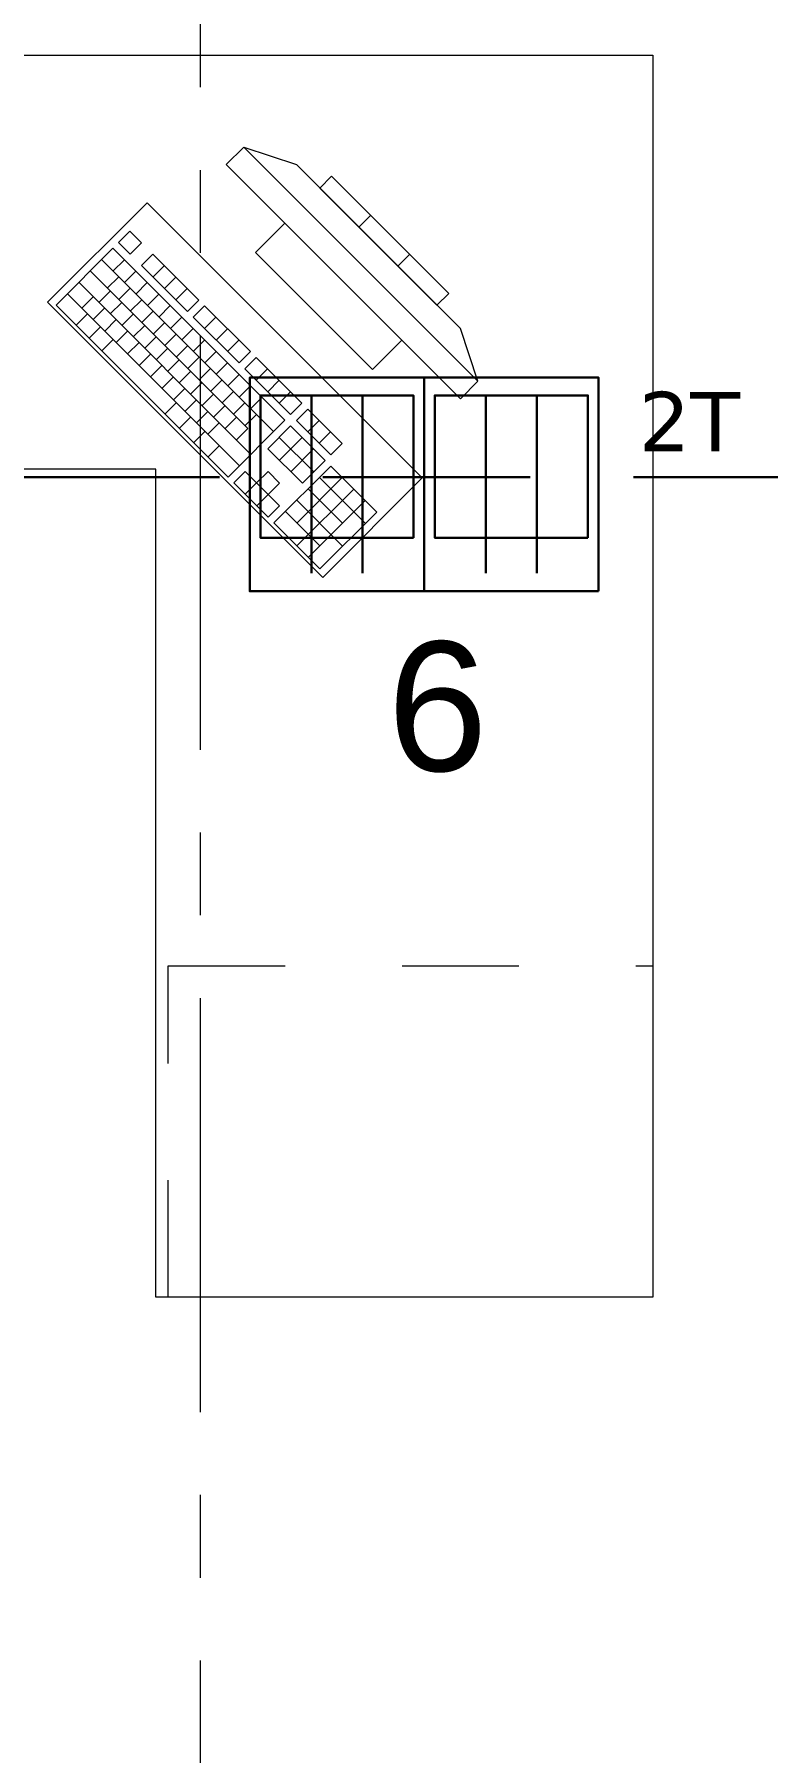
# Model space of a CAD drawing. Header units: inches. Extents: x -19 to 5698, y -728 to 92.
# Drawn here: x 131.342 to 132.228, y 37.3 to 39.375 of the extents above; entities that cross this region are included whole.
import ezdxf

# ---------------------------------------------------------------- set-up
doc = ezdxf.new("R2010")
doc.units = ezdxf.units.IN
doc.header["$MEASUREMENT"] = 0
for name, pattern in [('HIDDEN', [0.375, 0.25, -0.125]), ('Punto & Raya', [0.65, 0.5, -0.075, 0, -0.075]), ('Rayas', [0.282222, 0.141111, -0.141111])]:
    doc.linetypes.add(name, pattern=pattern)
doc.layers.get('0').update_dxf_attribs({"color": 61})
doc.layers.add('00 conduct tomacorr', color=120, linetype='HIDDEN', lineweight=30)
doc.layers.add('00 IE LUZ EMERGENCIA', color=253, linetype='Continuous', lineweight=0)
doc.layers.add('Interior - Mobiliario', color=7, linetype='Continuous')
doc.layers.add('Marcador - Secciones', color=7, linetype='Continuous')
doc.styles.add('Annotative', font='arial.ttf')

# ---------------------------------------------------------------- blocks, each defined once
blk = doc.blocks.new('CAJA POP UP 6 MODULOS')
at = {"layer": '00 conduct tomacorr', "linetype": 'Continuous'}
for p, q in [((-0.095, -0.165), (-0.095, -0.0151)), ((-0.052, -0.165), (-0.052, -0.0151)), ((0.052, -0.165), (0.052, -0.0151)), ((0.095, -0.165), (0.095, -0.0151)), ((0, -0.165), (0, -0.18))]:
    blk.add_line(p, q, dxfattribs=at)
for points in [[(-0.147, 0), (0.147, 0), (0.147, -0.18), (-0.147, -0.18)], [(0, 0), (0.147, 0), (0.147, -0.18), (0, -0.18)]]:
    blk.add_lwpolyline(points, close=True, dxfattribs=at)
for points in [[(-0.138, -0.045), (-0.009, -0.045), (-0.009, -0.165), (-0.138, -0.165), (-0.138, -0.045)], [(0.009, -0.045), (0.138, -0.045), (0.138, -0.165), (0.009, -0.165), (0.009, -0.045)]]:
    blk.add_lwpolyline(points, dxfattribs=at)
at = {"color": 1, "insert": (-0.1807, -0.168), "char_height": 0.05, "attachment_point": 1, "rotation": 180}
blk.add_mtext_dynamic_manual_height_columns('{\\fVerdana|b0|i0|c0|p34;2T}', width=0.000481, gutter_width=0.1561, heights=[0], dxfattribs=at)

msp = doc.modelspace()

# ---------------------------------------------------------------- linework, layer by layer
at = {"layer": '00 conduct tomacorr'}
msp.add_line((138.6907, 38.8403), (127.8997, 38.8403, 0.0003), dxfattribs=at)
at = {"layer": 'Interior - Mobiliario', "color": 175, "linetype": 'Continuous', "lineweight": 13}
for p, q in [((131.5951, 39.2389), (131.5739, 39.2177)), ((131.8779, 38.9561), (131.5951, 39.2389)), ((131.5951, 39.2389), (131.6587, 39.2177)), ((131.5739, 39.2177), (131.8567, 38.9349)), ((131.6587, 39.2177), (131.8567, 39.0197)), ((131.7011, 39.2036), (131.687, 39.1894)), ((131.8426, 39.0621), (131.7011, 39.2036)), ((131.687, 39.1894), (131.8284, 39.048)), ((131.4577, 39.1372), (131.444, 39.1235)), ((131.4715, 39.1233), (131.4577, 39.1372)), ((131.6446, 39.147), (131.6092, 39.1116)), ((131.786, 39.0056), (131.6446, 39.147)), ((131.7341, 39.1423), (131.7483, 39.1564)), ((131.4371, 39.1166), (131.3685, 39.048)), ((131.6448, 38.9089), (131.4371, 39.1166)), ((131.444, 39.1235), (131.4578, 39.1096)), ((131.4578, 39.1096), (131.4715, 39.1233)), ((131.4234, 39.1029), (131.6311, 38.8952)), ((131.4372, 39.089), (131.451, 39.1028)), ((131.4854, 39.1095), (131.4717, 39.0958)), ((131.4717, 39.0958), (131.527, 39.0404)), ((131.5408, 39.0541), (131.4854, 39.1095)), ((131.4855, 39.0819), (131.4992, 39.0956)), ((131.6092, 39.1116), (131.7506, 38.9702)), ((131.7813, 39.0951), (131.7954, 39.1093)), ((131.396, 39.0755), (131.6037, 38.8677)), ((131.4097, 39.0892), (131.6001, 38.8988)), ((131.4304, 39.0684), (131.4442, 39.0821)), ((131.4511, 39.0752), (131.4648, 39.0889)), ((131.4649, 39.0613), (131.4786, 39.0751)), ((131.4994, 39.0681), (131.5131, 39.0818)), ((131.3822, 39.0617), (131.59, 38.854)), ((131.3996, 39.0444), (131.4133, 39.0581)), ((131.4202, 39.0512), (131.4339, 39.0649)), ((131.4443, 39.0546), (131.458, 39.0683)), ((131.4581, 39.0407), (131.4719, 39.0544)), ((131.4788, 39.0475), (131.4925, 39.0612)), ((131.5132, 39.0542), (131.5269, 39.0679)), ((131.527, 39.0404), (131.5408, 39.0541)), ((131.8284, 39.048), (131.8426, 39.0621)), ((131.3685, 39.048), (131.5762, 38.8403)), ((131.3928, 39.0238), (131.4065, 39.0375)), ((131.4134, 39.0306), (131.4271, 39.0443)), ((131.434, 39.0374), (131.4478, 39.0511)), ((131.4479, 39.0235), (131.4616, 39.0372)), ((131.472, 39.0269), (131.4857, 39.0406)), ((131.4926, 39.0336), (131.5063, 39.0474)), ((131.5065, 39.0198), (131.5202, 39.0335)), ((131.5477, 39.0472), (131.534, 39.0334)), ((131.534, 39.0334), (131.5894, 38.9781)), ((131.6031, 38.9918), (131.5477, 39.0472)), ((131.5478, 39.0196), (131.5615, 39.0333)), ((131.4083, 39.0082), (131.4221, 39.0219)), ((131.4273, 39.0167), (131.441, 39.0305)), ((131.4411, 39.0029), (131.4548, 39.0166)), ((131.4617, 39.0097), (131.4755, 39.0234)), ((131.4858, 39.013), (131.4996, 39.0267)), ((131.4997, 38.9992), (131.5134, 39.0129)), ((131.5203, 39.006), (131.534, 39.0197)), ((131.5617, 39.0058), (131.5754, 39.0195)), ((131.8779, 38.9561), (131.8567, 39.0197)), ((131.4239, 38.9926), (131.4376, 39.0064)), ((131.4549, 38.989), (131.4687, 39.0028)), ((131.4756, 38.9958), (131.4893, 39.0095)), ((131.4894, 38.982), (131.5031, 38.9957)), ((131.5135, 38.9853), (131.5272, 38.999)), ((131.5342, 38.9921), (131.5479, 39.0058)), ((131.548, 38.9783), (131.5617, 38.992)), ((131.5755, 38.9919), (131.5892, 39.0056)), ((131.5894, 38.9781), (131.6031, 38.9918)), ((131.7506, 38.9702), (131.786, 39.0056)), ((131.4688, 38.9752), (131.4825, 38.9889)), ((131.4826, 38.9613), (131.4964, 38.9751)), ((131.5033, 38.9681), (131.517, 38.9819)), ((131.5274, 38.9715), (131.5411, 38.9852)), ((131.5412, 38.9576), (131.5549, 38.9713)), ((131.5619, 38.9644), (131.5756, 38.9781)), ((131.61, 38.9848), (131.5963, 38.9711)), ((131.5963, 38.9711), (131.6517, 38.9157)), ((131.6654, 38.9295), (131.61, 38.9848)), ((131.6101, 38.9573), (131.6238, 38.971)), ((131.4965, 38.9475), (131.5102, 38.9612)), ((131.5171, 38.9543), (131.5308, 38.968)), ((131.531, 38.9404), (131.5447, 38.9542)), ((131.5551, 38.9438), (131.5688, 38.9575)), ((131.5757, 38.9506), (131.5894, 38.9643)), ((131.5896, 38.9367), (131.6033, 38.9504)), ((131.624, 38.9434), (131.6377, 38.9572)), ((131.8567, 38.9349), (131.8779, 38.9561)), ((131.5001, 38.9165), (131.5138, 38.9302)), ((131.5103, 38.9337), (131.5241, 38.9474)), ((131.5242, 38.9198), (131.5379, 38.9335)), ((131.5448, 38.9266), (131.5585, 38.9403)), ((131.5689, 38.9299), (131.5826, 38.9436)), ((131.5828, 38.9161), (131.5965, 38.9298)), ((131.6034, 38.9229), (131.6171, 38.9366)), ((131.6378, 38.9296), (131.6515, 38.9433)), ((131.6517, 38.9157), (131.6654, 38.9295)), ((131.5174, 38.8992), (131.5311, 38.9129)), ((131.538, 38.906), (131.5517, 38.9197)), ((131.5587, 38.9127), (131.5724, 38.9265)), ((131.5725, 38.8989), (131.5862, 38.9126)), ((131.5762, 38.8403), (131.6448, 38.9089)), ((131.5966, 38.9022), (131.6103, 38.9159)), ((131.6723, 38.9225), (131.6586, 38.9088)), ((131.6586, 38.9088), (131.7001, 38.8673)), ((131.7139, 38.881), (131.6723, 38.9225)), ((131.6724, 38.895), (131.6862, 38.9087)), ((131.5347, 38.8819), (131.5484, 38.8956)), ((131.5519, 38.8921), (131.5656, 38.9058)), ((131.5864, 38.8851), (131.6001, 38.8988)), ((131.6517, 38.902), (131.6243, 38.8745)), ((131.638, 38.8882), (131.6796, 38.8467)), ((131.6382, 38.8607), (131.6656, 38.8881)), ((131.6933, 38.8604), (131.6517, 38.902)), ((131.6863, 38.8811), (131.7, 38.8948)), ((131.552, 38.8646), (131.5657, 38.8783)), ((131.6243, 38.8745), (131.6659, 38.833)), ((131.652, 38.8468), (131.6794, 38.8743)), ((131.7001, 38.8673), (131.7139, 38.881)), ((131.5969, 38.8471), (131.5832, 38.8334)), ((131.6107, 38.8333), (131.5969, 38.8471)), ((131.6244, 38.847), (131.6107, 38.8333)), ((131.6383, 38.8331), (131.6244, 38.847)), ((131.7002, 38.8535), (131.6316, 38.7849)), ((131.6659, 38.833), (131.6933, 38.8604)), ((131.7556, 38.7981), (131.7002, 38.8535)), ((131.5832, 38.8334), (131.6247, 38.7919)), ((131.597, 38.8195), (131.6107, 38.8333)), ((131.6107, 38.8333), (131.6246, 38.8194)), ((131.6246, 38.8194), (131.6383, 38.8331)), ((131.6592, 38.7848), (131.7141, 38.8396)), ((131.6593, 38.7572), (131.7279, 38.8258)), ((131.6728, 38.8261), (131.7143, 38.7845)), ((131.6865, 38.8398), (131.7419, 38.7844)), ((131.6109, 38.8057), (131.6246, 38.8194)), ((131.6384, 38.8056), (131.6246, 38.8194)), ((131.6247, 38.7919), (131.6384, 38.8056)), ((131.6591, 38.8124), (131.7145, 38.757)), ((131.6732, 38.7434), (131.7417, 38.812)), ((131.6316, 38.7849), (131.687, 38.7295)), ((131.6454, 38.7986), (131.6869, 38.7571)), ((131.687, 38.7295), (131.7556, 38.7981))]:
    msp.add_line(p, q, dxfattribs=at)
at = {"layer": 'Interior - Mobiliario', "color": 175, "linetype": 'Rayas', "lineweight": 13}
for p, q in [((131.504, 37.85), (131.504, 38.25)), ((131.504, 38.25), (132.089, 38.25))]:
    msp.add_line(p, q, dxfattribs=at)
at = {"layer": 'Interior - Mobiliario', "color": 175, "linetype": 'Continuous', "lineweight": 13, "flags": 128}
for points in [[(132.089, 39.35), (132.089, 37.85), (131.489, 37.85), (131.489, 38.85), (130.789, 38.85), (130.789, 39.35)], [(131.4784, 39.1717), (131.3582, 39.0515), (131.6905, 38.7192), (131.8107, 38.8394)]]:
    msp.add_lwpolyline(points, close=True, dxfattribs=at)
at = {"layer": 'Marcador - Secciones', "color": 251, "linetype": 'Punto & Raya', "lineweight": 13, "true_color": 0x636466}
msp.add_line((131.5425, 46.2111), (131.5425, 0.8878), dxfattribs=at)

# ---------------------------------------------------------------- block references
at = {"layer": '00 conduct tomacorr', "xscale": 1.432830642179531, "yscale": 1.432830642179531, "zscale": 1.432830642179531, "rotation": 180}
msp.add_blockref('CAJA POP UP 6 MODULOS', (131.8129, 38.7025, 0.0003), dxfattribs=at)

# ---------------------------------------------------------------- texts
at = {"layer": '00 IE LUZ EMERGENCIA', "style": 'Annotative'}
msp.add_attdef('6', (131.7683, 38.4854), '', height=0.1562, dxfattribs=at)

doc.saveas('drawing.dxf')
